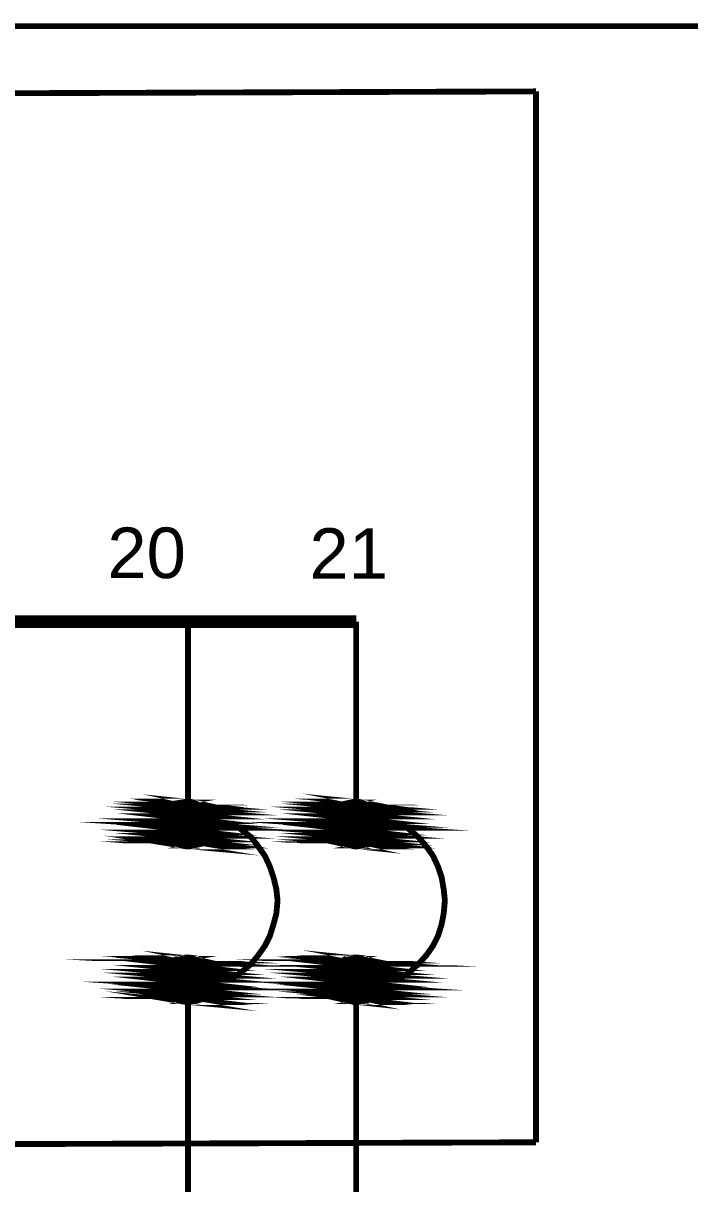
# Model space of a CAD drawing. Header units: millimetres. Extents: x 6 to 291, y 33 to 187.
# Drawn here: x 204.1 to 233.2, y 78.4 to 128.9 of the extents above; entities that cross this region are included whole.
import ezdxf

# ---------------------------------------------------------------- set-up
doc = ezdxf.new("R2010")
doc.units = ezdxf.units.MM
for name, color, linetype in [('H', 251, 'Continuous'), ('P', 255, 'Continuous'), ('T', 255, 'Continuous')]:
    doc.layers.add(name, color=color, linetype=linetype)
doc.styles.get("Standard").update_dxf_attribs({"font": 'arial.ttf'})

msp = doc.modelspace()

# ---------------------------------------------------------------- hatches: boundary and pattern name
at = {"layer": 'H', "linetype": 'Continuous'}
for points in [[(210.855, 94.88), (211.014, 94.968), (211.561, 94.968), (211.737, 94.88), (210.855, 94.88)], [(211.014, 94.968), (211.226, 95.003), (211.402, 95.003), (211.561, 94.968), (211.014, 94.968)], [(218.211, 94.88), (218.387, 94.968), (218.899, 94.968), (219.057, 94.88), (218.211, 94.88)], [(218.387, 94.968), (218.546, 95.003), (218.722, 95.003), (218.899, 94.968), (218.387, 94.968)], [(210.432, 94.368), (210.503, 94.544), (212.125, 94.544), (212.196, 94.368), (210.432, 94.368)], [(210.503, 94.544), (210.644, 94.668), (212.037, 94.668), (212.125, 94.544), (210.503, 94.544)], [(210.644, 94.668), (210.714, 94.791), (211.861, 94.791), (212.037, 94.668), (210.644, 94.668)], [(210.714, 94.791), (210.855, 94.88), (211.737, 94.88), (211.861, 94.791), (210.714, 94.791)], [(217.699, 94.368), (217.787, 94.544), (219.445, 94.544), (219.534, 94.368), (217.699, 94.368)], [(217.787, 94.544), (217.911, 94.668), (219.357, 94.668), (219.445, 94.544), (217.787, 94.544)], [(217.911, 94.668), (218.052, 94.791), (219.234, 94.791), (219.357, 94.668), (217.911, 94.668)], [(218.052, 94.791), (218.211, 94.88), (219.057, 94.88), (219.234, 94.791), (218.052, 94.791)], [(210.344, 93.998), (210.379, 94.156), (212.249, 94.156), (212.284, 93.998), (210.344, 93.998)], [(210.379, 93.874), (210.344, 93.998), (212.284, 93.998), (212.249, 93.874), (210.379, 93.874)], [(210.379, 94.156), (210.432, 94.368), (212.196, 94.368), (212.249, 94.156), (210.379, 94.156)], [(217.664, 94.156), (217.699, 94.368), (219.534, 94.368), (219.604, 94.156), (217.664, 94.156)], [(217.664, 93.998), (217.664, 94.156), (219.604, 94.156), (219.604, 93.998), (217.664, 93.998)], [(217.664, 93.874), (217.664, 93.998), (219.604, 93.998), (219.604, 93.874), (217.664, 93.874)], [(210.432, 93.663), (210.379, 93.874), (212.249, 93.874), (212.196, 93.663), (210.432, 93.663)], [(210.503, 93.521), (210.432, 93.663), (212.196, 93.663), (212.125, 93.521), (210.503, 93.521)], [(210.644, 93.363), (210.503, 93.521), (212.125, 93.521), (212.037, 93.363), (210.644, 93.363)], [(217.699, 93.663), (217.664, 93.874), (219.604, 93.874), (219.534, 93.663), (217.699, 93.663)], [(217.787, 93.521), (217.699, 93.663), (219.534, 93.663), (219.445, 93.521), (217.787, 93.521)], [(217.911, 93.363), (217.787, 93.521), (219.445, 93.521), (219.357, 93.363), (217.911, 93.363)], [(210.714, 93.239), (210.644, 93.363), (212.037, 93.363), (211.861, 93.239), (210.714, 93.239)], [(210.855, 93.151), (210.714, 93.239), (211.861, 93.239), (211.737, 93.151), (210.855, 93.151)], [(211.014, 93.098), (210.855, 93.151), (211.737, 93.151), (211.561, 93.098), (211.014, 93.098)], [(211.226, 93.063), (211.014, 93.098), (211.561, 93.098), (211.402, 93.063), (211.226, 93.063)], [(218.052, 93.239), (217.911, 93.363), (219.357, 93.363), (219.234, 93.239), (218.052, 93.239)], [(218.211, 93.151), (218.052, 93.239), (219.234, 93.239), (219.057, 93.151), (218.211, 93.151)], [(218.387, 93.098), (218.211, 93.151), (219.057, 93.151), (218.899, 93.098), (218.387, 93.098)], [(218.546, 93.063), (218.387, 93.098), (218.899, 93.098), (218.722, 93.063), (218.546, 93.063)], [(210.503, 87.771), (210.644, 87.948), (212.037, 87.948), (212.125, 87.771), (210.503, 87.771)], [(210.644, 87.948), (210.714, 88.018), (211.861, 88.018), (212.037, 87.948), (210.644, 87.948)], [(210.714, 88.018), (210.855, 88.106), (211.737, 88.106), (211.861, 88.018), (210.714, 88.018)], [(210.855, 88.106), (211.014, 88.159), (211.561, 88.159), (211.737, 88.106), (210.855, 88.106)], [(211.014, 88.159), (211.226, 88.194), (211.402, 88.194), (211.561, 88.159), (211.014, 88.159)], [(217.787, 87.771), (217.911, 87.948), (219.357, 87.948), (219.445, 87.771), (217.787, 87.771)], [(217.911, 87.948), (218.052, 88.018), (219.234, 88.018), (219.357, 87.948), (217.911, 87.948)], [(218.052, 88.018), (218.211, 88.106), (219.057, 88.106), (219.234, 88.018), (218.052, 88.018)], [(218.211, 88.106), (218.387, 88.159), (218.899, 88.159), (219.057, 88.106), (218.211, 88.106)], [(218.387, 88.159), (218.546, 88.194), (218.722, 88.194), (218.899, 88.159), (218.387, 88.159)], [(210.344, 87.26), (210.379, 87.436), (212.249, 87.436), (212.284, 87.26), (210.344, 87.26)], [(210.379, 87.436), (210.432, 87.595), (212.196, 87.595), (212.249, 87.436), (210.379, 87.436)], [(210.432, 87.595), (210.503, 87.771), (212.125, 87.771), (212.196, 87.595), (210.432, 87.595)], [(217.664, 87.436), (217.699, 87.595), (219.534, 87.595), (219.604, 87.436), (217.664, 87.436)], [(217.664, 87.26), (217.664, 87.436), (219.604, 87.436), (219.604, 87.26), (217.664, 87.26)], [(217.699, 87.595), (217.787, 87.771), (219.445, 87.771), (219.534, 87.595), (217.699, 87.595)], [(210.379, 87.048), (210.344, 87.26), (212.284, 87.26), (212.249, 87.048), (210.379, 87.048)], [(210.432, 86.924), (210.379, 87.048), (212.249, 87.048), (212.196, 86.924), (210.432, 86.924)], [(210.503, 86.748), (210.432, 86.924), (212.196, 86.924), (212.125, 86.748), (210.503, 86.748)], [(217.664, 87.048), (217.664, 87.26), (219.604, 87.26), (219.604, 87.048), (217.664, 87.048)], [(217.699, 86.924), (217.664, 87.048), (219.604, 87.048), (219.534, 86.924), (217.699, 86.924)], [(217.787, 86.748), (217.699, 86.924), (219.534, 86.924), (219.445, 86.748), (217.787, 86.748)], [(210.644, 86.625), (210.503, 86.748), (212.125, 86.748), (212.037, 86.625), (210.644, 86.625)], [(210.714, 86.501), (210.644, 86.625), (212.037, 86.625), (211.861, 86.501), (210.714, 86.501)], [(210.855, 86.378), (210.714, 86.501), (211.861, 86.501), (211.737, 86.378), (210.855, 86.378)], [(211.014, 86.325), (210.855, 86.378), (211.737, 86.378), (211.561, 86.325), (211.014, 86.325)], [(217.911, 86.625), (217.787, 86.748), (219.445, 86.748), (219.357, 86.625), (217.911, 86.625)], [(218.052, 86.501), (217.911, 86.625), (219.357, 86.625), (219.234, 86.501), (218.052, 86.501)], [(218.211, 86.378), (218.052, 86.501), (219.234, 86.501), (219.057, 86.378), (218.211, 86.378)], [(218.387, 86.325), (218.211, 86.378), (219.057, 86.378), (218.899, 86.325), (218.387, 86.325)], [(211.226, 86.289), (211.014, 86.325), (211.561, 86.325), (211.402, 86.289), (211.226, 86.289)], [(218.546, 86.289), (218.387, 86.325), (218.899, 86.325), (218.722, 86.289), (218.546, 86.289)]]:
    msp.add_hatch(color=256, dxfattribs=at).paths.add_polyline_path(points)

# ---------------------------------------------------------------- linework, layer by layer
at = {"layer": 'P'}
for points, const_width in [([(118.992, 128.746), (278.659, 128.746)], 0.254), ([(226.466, 80.186), (21.749, 79.481), (21.749, 125.201), (226.466, 125.906)], 0.254), ([(226.466, 125.906), (226.466, 80.186)], 0.254), ([(26.617, 102.835), (218.634, 102.835)], 0.55), ([(211.314, 102.835), (211.314, 95.056)], 0.254), ([(218.634, 102.835), (218.634, 95.056)], 0.254), ([(211.737, 94.88), (210.855, 94.88), (211.861, 94.791), (211.737, 94.88)], 0.254), ([(211.402, 95.003), (211.226, 95.003), (211.561, 94.968), (211.402, 95.003)], 0.254), ([(211.561, 94.968), (211.014, 94.968), (211.737, 94.88), (211.561, 94.968)], 0.254), ([(210.855, 94.88), (211.861, 94.791), (210.714, 94.791), (210.855, 94.88)], 0.254), ([(211.226, 95.003), (211.561, 94.968), (211.014, 94.968), (211.226, 95.003)], 0.254), ([(211.014, 94.968), (211.737, 94.88), (210.855, 94.88), (211.014, 94.968)], 0.254), ([(212.249, 94.033), (212.161, 94.421), (211.949, 94.721), (211.649, 94.933), (211.279, 95.003), (210.926, 94.933), (210.591, 94.721), (210.432, 94.421), (210.344, 94.033), (210.432, 93.663), (210.591, 93.363), (210.926, 93.151), (211.279, 93.063), (211.649, 93.151), (211.949, 93.363), (212.161, 93.663), (212.249, 94.033)], 0.254), ([(219.057, 94.88), (218.211, 94.88), (219.234, 94.791), (219.057, 94.88)], 0.254), ([(218.722, 95.003), (218.546, 95.003), (218.899, 94.968), (218.722, 95.003)], 0.254), ([(218.211, 94.88), (219.234, 94.791), (218.052, 94.791), (218.211, 94.88)], 0.254), ([(218.546, 95.003), (218.899, 94.968), (218.387, 94.968), (218.546, 95.003)], 0.254), ([(218.899, 94.968), (218.387, 94.968), (219.057, 94.88), (218.899, 94.968)], 0.254), ([(218.387, 94.968), (219.057, 94.88), (218.211, 94.88), (218.387, 94.968)], 0.254), ([(219.569, 94.033), (219.481, 94.421), (219.269, 94.721), (218.969, 94.933), (218.599, 95.003), (218.211, 94.933), (217.911, 94.721), (217.699, 94.421), (217.629, 94.033), (217.699, 93.663), (217.911, 93.363), (218.211, 93.151), (218.599, 93.063), (218.969, 93.151), (219.269, 93.363), (219.481, 93.663), (219.569, 94.033)], 0.254), ([(212.037, 94.668), (210.644, 94.668), (212.125, 94.544), (212.037, 94.668)], 0.254), ([(211.861, 94.791), (210.714, 94.791), (212.037, 94.668), (211.861, 94.791)], 0.254), ([(212.125, 94.544), (210.503, 94.544), (212.196, 94.368), (212.125, 94.544)], 0.254), ([(212.196, 94.368), (210.432, 94.368), (212.249, 94.156), (212.196, 94.368)], 0.254), ([(210.644, 94.668), (212.125, 94.544), (210.503, 94.544), (210.644, 94.668)], 0.254), ([(210.714, 94.791), (212.037, 94.668), (210.644, 94.668), (210.714, 94.791)], 0.254), ([(210.503, 94.544), (212.196, 94.368), (210.432, 94.368), (210.503, 94.544)], 0.254), ([(210.432, 94.368), (212.249, 94.156), (210.379, 94.156), (210.432, 94.368)], 0.254), ([(219.357, 94.668), (217.911, 94.668), (219.445, 94.544), (219.357, 94.668)], 0.254), ([(219.445, 94.544), (217.787, 94.544), (219.534, 94.368), (219.445, 94.544)], 0.254), ([(219.234, 94.791), (218.052, 94.791), (219.357, 94.668), (219.234, 94.791)], 0.254), ([(219.534, 94.368), (217.699, 94.368), (219.604, 94.156), (219.534, 94.368)], 0.254), ([(217.911, 94.668), (219.445, 94.544), (217.787, 94.544), (217.911, 94.668)], 0.254), ([(218.052, 94.791), (219.357, 94.668), (217.911, 94.668), (218.052, 94.791)], 0.254), ([(217.787, 94.544), (219.534, 94.368), (217.699, 94.368), (217.787, 94.544)], 0.254), ([(217.699, 94.368), (219.604, 94.156), (217.664, 94.156), (217.699, 94.368)], 0.254), ([(212.284, 93.998), (210.344, 93.998), (212.249, 93.874), (212.284, 93.998)], 0.254), ([(212.249, 94.156), (210.379, 94.156), (212.284, 93.998), (212.249, 94.156)], 0.254), ([(212.249, 93.874), (210.379, 93.874), (212.196, 93.663), (212.249, 93.874)], 0.254), ([(210.344, 93.998), (212.249, 93.874), (210.379, 93.874), (210.344, 93.998)], 0.254), ([(210.379, 94.156), (212.284, 93.998), (210.344, 93.998), (210.379, 94.156)], 0.254), ([(210.379, 93.874), (212.196, 93.663), (210.432, 93.663), (210.379, 93.874)], 0.254), ([(213.219, 87.313), (213.642, 87.595), (214.066, 87.948), (214.365, 88.318), (214.665, 88.741), (214.877, 89.165), (215.036, 89.676), (215.159, 90.135), (215.212, 90.699), (215.159, 91.193), (215.036, 91.705), (214.877, 92.181), (214.665, 92.639), (214.365, 93.063), (214.066, 93.451), (213.642, 93.786), (213.219, 94.086)], 0.254), ([(219.604, 93.998), (217.664, 93.998), (219.604, 93.874), (219.604, 93.998)], 0.254), ([(219.604, 94.156), (217.664, 94.156), (219.604, 93.998), (219.604, 94.156)], 0.254), ([(219.604, 93.874), (217.664, 93.874), (219.534, 93.663), (219.604, 93.874)], 0.254), ([(217.664, 93.998), (219.604, 93.874), (217.664, 93.874), (217.664, 93.998)], 0.254), ([(217.664, 94.156), (219.604, 93.998), (217.664, 93.998), (217.664, 94.156)], 0.254), ([(217.664, 93.874), (219.534, 93.663), (217.699, 93.663), (217.664, 93.874)], 0.254), ([(220.539, 87.313), (220.962, 87.595), (221.35, 87.948), (221.686, 88.318), (221.985, 88.741), (222.197, 89.165), (222.356, 89.676), (222.444, 90.135), (222.497, 90.699), (222.444, 91.193), (222.356, 91.705), (222.197, 92.181), (221.985, 92.639), (221.686, 93.063), (221.35, 93.451), (220.962, 93.786), (220.539, 94.086)], 0.254), ([(212.196, 93.663), (210.432, 93.663), (212.125, 93.521), (212.196, 93.663)], 0.254), ([(212.125, 93.521), (210.503, 93.521), (212.037, 93.363), (212.125, 93.521)], 0.254), ([(212.037, 93.363), (210.644, 93.363), (211.861, 93.239), (212.037, 93.363)], 0.254), ([(210.432, 93.663), (212.125, 93.521), (210.503, 93.521), (210.432, 93.663)], 0.254), ([(210.644, 93.363), (211.861, 93.239), (210.714, 93.239), (210.644, 93.363)], 0.254), ([(210.503, 93.521), (212.037, 93.363), (210.644, 93.363), (210.503, 93.521)], 0.254), ([(219.534, 93.663), (217.699, 93.663), (219.445, 93.521), (219.534, 93.663)], 0.254), ([(219.357, 93.363), (217.911, 93.363), (219.234, 93.239), (219.357, 93.363)], 0.254), ([(219.445, 93.521), (217.787, 93.521), (219.357, 93.363), (219.445, 93.521)], 0.254), ([(217.699, 93.663), (219.445, 93.521), (217.787, 93.521), (217.699, 93.663)], 0.254), ([(217.911, 93.363), (219.234, 93.239), (218.052, 93.239), (217.911, 93.363)], 0.254), ([(217.787, 93.521), (219.357, 93.363), (217.911, 93.363), (217.787, 93.521)], 0.254), ([(211.737, 93.151), (210.855, 93.151), (211.561, 93.098), (211.737, 93.151)], 0.254), ([(211.861, 93.239), (210.714, 93.239), (211.737, 93.151), (211.861, 93.239)], 0.254), ([(210.855, 93.151), (211.561, 93.098), (211.014, 93.098), (210.855, 93.151)], 0.254), ([(211.561, 93.098), (211.014, 93.098), (211.402, 93.063), (211.561, 93.098)], 0.254), ([(211.014, 93.098), (211.402, 93.063), (211.226, 93.063), (211.014, 93.098)], 0.254), ([(210.714, 93.239), (211.737, 93.151), (210.855, 93.151), (210.714, 93.239)], 0.254), ([(219.057, 93.151), (218.211, 93.151), (218.899, 93.098), (219.057, 93.151)], 0.254), ([(219.234, 93.239), (218.052, 93.239), (219.057, 93.151), (219.234, 93.239)], 0.254), ([(218.211, 93.151), (218.899, 93.098), (218.387, 93.098), (218.211, 93.151)], 0.254), ([(218.899, 93.098), (218.387, 93.098), (218.722, 93.063), (218.899, 93.098)], 0.254), ([(218.052, 93.239), (219.057, 93.151), (218.211, 93.151), (218.052, 93.239)], 0.254), ([(218.387, 93.098), (218.722, 93.063), (218.546, 93.063), (218.387, 93.098)], 0.254), ([(211.402, 88.194), (211.226, 88.194), (211.561, 88.159), (211.402, 88.194)], 0.254), ([(218.722, 88.194), (218.546, 88.194), (218.899, 88.159), (218.722, 88.194)], 0.254), ([(211.861, 88.018), (210.714, 88.018), (212.037, 87.948), (211.861, 88.018)], 0.254), ([(210.714, 88.018), (212.037, 87.948), (210.644, 87.948), (210.714, 88.018)], 0.254), ([(211.561, 88.159), (211.014, 88.159), (211.737, 88.106), (211.561, 88.159)], 0.254), ([(211.737, 88.106), (210.855, 88.106), (211.861, 88.018), (211.737, 88.106)], 0.254), ([(212.125, 87.771), (210.503, 87.771), (212.196, 87.595), (212.125, 87.771)], 0.254), ([(211.014, 88.159), (211.737, 88.106), (210.855, 88.106), (211.014, 88.159)], 0.254), ([(212.037, 87.948), (210.644, 87.948), (212.125, 87.771), (212.037, 87.948)], 0.254), ([(210.855, 88.106), (211.861, 88.018), (210.714, 88.018), (210.855, 88.106)], 0.254), ([(211.226, 88.194), (211.561, 88.159), (211.014, 88.159), (211.226, 88.194)], 0.254), ([(210.503, 87.771), (212.196, 87.595), (210.432, 87.595), (210.503, 87.771)], 0.254), ([(210.644, 87.948), (212.125, 87.771), (210.503, 87.771), (210.644, 87.948)], 0.254), ([(212.249, 87.313), (212.161, 87.648), (211.949, 87.983), (211.649, 88.194), (211.279, 88.23), (210.926, 88.194), (210.591, 87.983), (210.432, 87.648), (210.344, 87.313), (210.432, 86.924), (210.591, 86.625), (210.926, 86.413), (211.279, 86.325), (211.649, 86.413), (211.949, 86.625), (212.161, 86.924), (212.249, 87.313)], 0.254), ([(219.234, 88.018), (218.052, 88.018), (219.357, 87.948), (219.234, 88.018)], 0.254), ([(218.052, 88.018), (219.357, 87.948), (217.911, 87.948), (218.052, 88.018)], 0.254), ([(218.899, 88.159), (218.387, 88.159), (219.057, 88.106), (218.899, 88.159)], 0.254), ([(219.057, 88.106), (218.211, 88.106), (219.234, 88.018), (219.057, 88.106)], 0.254), ([(219.445, 87.771), (217.787, 87.771), (219.534, 87.595), (219.445, 87.771)], 0.254), ([(219.357, 87.948), (217.911, 87.948), (219.445, 87.771), (219.357, 87.948)], 0.254), ([(218.387, 88.159), (219.057, 88.106), (218.211, 88.106), (218.387, 88.159)], 0.254), ([(218.211, 88.106), (219.234, 88.018), (218.052, 88.018), (218.211, 88.106)], 0.254), ([(218.546, 88.194), (218.899, 88.159), (218.387, 88.159), (218.546, 88.194)], 0.254), ([(217.787, 87.771), (219.534, 87.595), (217.699, 87.595), (217.787, 87.771)], 0.254), ([(217.911, 87.948), (219.445, 87.771), (217.787, 87.771), (217.911, 87.948)], 0.254), ([(219.569, 87.313), (219.481, 87.648), (219.269, 87.983), (218.969, 88.194), (218.599, 88.23), (218.211, 88.194), (217.911, 87.983), (217.699, 87.648), (217.629, 87.313), (217.699, 86.924), (217.911, 86.625), (218.211, 86.413), (218.599, 86.325), (218.969, 86.413), (219.269, 86.625), (219.481, 86.924), (219.569, 87.313)], 0.254), ([(212.196, 87.595), (210.432, 87.595), (212.249, 87.436), (212.196, 87.595)], 0.254), ([(212.249, 87.436), (210.379, 87.436), (212.284, 87.26), (212.249, 87.436)], 0.254), ([(212.284, 87.26), (210.344, 87.26), (212.249, 87.048), (212.284, 87.26)], 0.254), ([(210.432, 87.595), (212.249, 87.436), (210.379, 87.436), (210.432, 87.595)], 0.254), ([(210.379, 87.436), (212.284, 87.26), (210.344, 87.26), (210.379, 87.436)], 0.254), ([(210.344, 87.26), (212.249, 87.048), (210.379, 87.048), (210.344, 87.26)], 0.254), ([(219.534, 87.595), (217.699, 87.595), (219.604, 87.436), (219.534, 87.595)], 0.254), ([(219.604, 87.436), (217.664, 87.436), (219.604, 87.26), (219.604, 87.436)], 0.254), ([(219.604, 87.26), (217.664, 87.26), (219.604, 87.048), (219.604, 87.26)], 0.254), ([(217.699, 87.595), (219.604, 87.436), (217.664, 87.436), (217.699, 87.595)], 0.254), ([(217.664, 87.436), (219.604, 87.26), (217.664, 87.26), (217.664, 87.436)], 0.254), ([(217.664, 87.26), (219.604, 87.048), (217.664, 87.048), (217.664, 87.26)], 0.254), ([(212.249, 87.048), (210.379, 87.048), (212.196, 86.924), (212.249, 87.048)], 0.254), ([(212.125, 86.748), (210.503, 86.748), (212.037, 86.625), (212.125, 86.748)], 0.254), ([(212.196, 86.924), (210.432, 86.924), (212.125, 86.748), (212.196, 86.924)], 0.254), ([(210.379, 87.048), (212.196, 86.924), (210.432, 86.924), (210.379, 87.048)], 0.254), ([(210.503, 86.748), (212.037, 86.625), (210.644, 86.625), (210.503, 86.748)], 0.254), ([(210.432, 86.924), (212.125, 86.748), (210.503, 86.748), (210.432, 86.924)], 0.254), ([(219.604, 87.048), (217.664, 87.048), (219.534, 86.924), (219.604, 87.048)], 0.254), ([(219.445, 86.748), (217.787, 86.748), (219.357, 86.625), (219.445, 86.748)], 0.254), ([(219.534, 86.924), (217.699, 86.924), (219.445, 86.748), (219.534, 86.924)], 0.254), ([(217.664, 87.048), (219.534, 86.924), (217.699, 86.924), (217.664, 87.048)], 0.254), ([(217.787, 86.748), (219.357, 86.625), (217.911, 86.625), (217.787, 86.748)], 0.254), ([(217.699, 86.924), (219.445, 86.748), (217.787, 86.748), (217.699, 86.924)], 0.254), ([(211.737, 86.378), (210.855, 86.378), (211.561, 86.325), (211.737, 86.378)], 0.254), ([(212.037, 86.625), (210.644, 86.625), (211.861, 86.501), (212.037, 86.625)], 0.254), ([(210.855, 86.378), (211.561, 86.325), (211.014, 86.325), (210.855, 86.378)], 0.254), ([(211.561, 86.325), (211.014, 86.325), (211.402, 86.289), (211.561, 86.325)], 0.254), ([(211.861, 86.501), (210.714, 86.501), (211.737, 86.378), (211.861, 86.501)], 0.254), ([(211.014, 86.325), (211.402, 86.289), (211.226, 86.289), (211.014, 86.325)], 0.254), ([(210.644, 86.625), (211.861, 86.501), (210.714, 86.501), (210.644, 86.625)], 0.254), ([(210.714, 86.501), (211.737, 86.378), (210.855, 86.378), (210.714, 86.501)], 0.254), ([(211.314, 86.289), (211.314, 61.278)], 0.254), ([(219.057, 86.378), (218.211, 86.378), (218.899, 86.325), (219.057, 86.378)], 0.254), ([(219.357, 86.625), (217.911, 86.625), (219.234, 86.501), (219.357, 86.625)], 0.254), ([(218.211, 86.378), (218.899, 86.325), (218.387, 86.325), (218.211, 86.378)], 0.254), ([(219.234, 86.501), (218.052, 86.501), (219.057, 86.378), (219.234, 86.501)], 0.254), ([(218.899, 86.325), (218.387, 86.325), (218.722, 86.289), (218.899, 86.325)], 0.254), ([(218.387, 86.325), (218.722, 86.289), (218.546, 86.289), (218.387, 86.325)], 0.254), ([(217.911, 86.625), (219.234, 86.501), (218.052, 86.501), (217.911, 86.625)], 0.254), ([(218.052, 86.501), (219.057, 86.378), (218.211, 86.378), (218.052, 86.501)], 0.254), ([(218.634, 86.289), (218.634, 65.881)], 0.254)]:
    msp.add_lwpolyline(points, dxfattribs=dict(at, const_width=const_width))
for points in [[(210.855, 94.88), (211.014, 94.968)], [(211.561, 94.968), (211.014, 94.968), (211.226, 95.003)], [(211.561, 94.968), (211.014, 94.968)], [(211.014, 94.968), (211.737, 94.88)], [(211.014, 94.968), (211.737, 94.88)], [(211.402, 95.003), (211.226, 95.003)], [(211.226, 95.003), (211.561, 94.968)], [(211.226, 95.003), (211.561, 94.968)], [(211.561, 94.968), (211.402, 95.003)], [(211.737, 94.88), (211.561, 94.968)], [(218.211, 94.88), (218.387, 94.968)], [(218.387, 94.968), (218.546, 95.003)], [(218.899, 94.968), (218.387, 94.968)], [(218.899, 94.968), (218.387, 94.968)], [(218.387, 94.968), (219.057, 94.88)], [(218.387, 94.968), (219.057, 94.88)], [(218.722, 95.003), (218.546, 95.003)], [(218.546, 95.003), (218.899, 94.968)], [(218.546, 95.003), (218.899, 94.968)], [(218.899, 94.968), (218.722, 95.003)], [(219.057, 94.88), (218.899, 94.968)], [(210.432, 94.368), (210.503, 94.544)], [(210.644, 94.668), (212.125, 94.544), (210.503, 94.544)], [(210.503, 94.544), (210.644, 94.668)], [(212.125, 94.544), (210.503, 94.544)], [(210.503, 94.544), (212.196, 94.368)], [(210.503, 94.544), (212.196, 94.368)], [(210.714, 94.791), (212.037, 94.668), (210.644, 94.668)], [(210.644, 94.668), (210.714, 94.791)], [(212.037, 94.668), (210.644, 94.668), (212.125, 94.544), (212.037, 94.668)], [(210.714, 94.791), (210.855, 94.88)], [(211.861, 94.791), (210.714, 94.791)], [(211.861, 94.791), (210.714, 94.791)], [(210.714, 94.791), (212.037, 94.668)], [(211.737, 94.88), (210.855, 94.88)], [(211.737, 94.88), (210.855, 94.88)], [(210.855, 94.88), (211.861, 94.791)], [(210.855, 94.88), (211.861, 94.791)], [(211.861, 94.791), (211.737, 94.88)], [(212.037, 94.668), (211.861, 94.791)], [(212.196, 94.368), (212.125, 94.544)], [(217.699, 94.368), (217.787, 94.544)], [(219.445, 94.544), (217.787, 94.544), (217.911, 94.668)], [(219.445, 94.544), (217.787, 94.544)], [(217.787, 94.544), (219.534, 94.368), (219.445, 94.544)], [(217.787, 94.544), (219.534, 94.368)], [(218.052, 94.791), (219.357, 94.668), (217.911, 94.668)], [(217.911, 94.668), (218.052, 94.791)], [(219.357, 94.668), (217.911, 94.668)], [(217.911, 94.668), (219.445, 94.544)], [(217.911, 94.668), (219.445, 94.544)], [(218.052, 94.791), (218.211, 94.88)], [(219.234, 94.791), (218.052, 94.791)], [(219.234, 94.791), (218.052, 94.791), (219.357, 94.668)], [(219.057, 94.88), (218.211, 94.88)], [(219.057, 94.88), (218.211, 94.88)], [(218.211, 94.88), (219.234, 94.791), (219.057, 94.88)], [(218.211, 94.88), (219.234, 94.791)], [(219.357, 94.668), (219.234, 94.791)], [(219.445, 94.544), (219.357, 94.668)], [(210.344, 93.998), (210.379, 94.156)], [(212.284, 93.998), (210.344, 93.998)], [(212.284, 93.998), (210.344, 93.998)], [(210.344, 93.998), (212.249, 93.874)], [(210.344, 93.998), (212.249, 93.874)], [(210.379, 93.874), (210.344, 93.998)], [(210.379, 94.156), (210.432, 94.368)], [(212.249, 94.156), (210.379, 94.156)], [(212.249, 94.156), (210.379, 94.156)], [(210.379, 94.156), (212.284, 93.998)], [(210.379, 94.156), (212.284, 93.998)], [(212.196, 94.368), (210.432, 94.368)], [(212.196, 94.368), (210.432, 94.368)], [(210.432, 94.368), (212.249, 94.156)], [(210.432, 94.368), (212.249, 94.156)], [(212.249, 94.156), (212.196, 94.368)], [(212.284, 93.998), (212.249, 94.156)], [(212.249, 93.874), (212.284, 93.998)], [(217.664, 94.156), (217.699, 94.368)], [(219.604, 94.156), (217.664, 94.156)], [(219.604, 94.156), (217.664, 94.156)], [(217.664, 94.156), (219.604, 93.998)], [(217.664, 94.156), (219.604, 93.998)], [(217.664, 93.998), (217.664, 94.156)], [(219.604, 93.998), (217.664, 93.998)], [(219.604, 93.998), (217.664, 93.998)], [(217.664, 93.998), (219.604, 93.874), (219.604, 93.998)], [(217.664, 93.998), (219.604, 93.874)], [(217.664, 93.874), (217.664, 93.998)], [(219.534, 94.368), (217.699, 94.368)], [(219.534, 94.368), (217.699, 94.368)], [(217.699, 94.368), (219.604, 94.156), (219.534, 94.368)], [(217.699, 94.368), (219.604, 94.156)], [(219.604, 93.998), (219.604, 94.156)], [(212.249, 93.874), (210.379, 93.874)], [(212.249, 93.874), (210.379, 93.874)], [(210.379, 93.874), (212.196, 93.663)], [(210.379, 93.874), (212.196, 93.663)], [(210.432, 93.663), (210.379, 93.874)], [(212.196, 93.663), (210.432, 93.663)], [(212.196, 93.663), (210.432, 93.663)], [(210.432, 93.663), (212.125, 93.521)], [(210.432, 93.663), (212.125, 93.521)], [(210.503, 93.521), (210.432, 93.663)], [(212.125, 93.521), (210.503, 93.521)], [(212.125, 93.521), (210.503, 93.521)], [(210.503, 93.521), (212.037, 93.363)], [(210.503, 93.521), (212.037, 93.363)], [(210.644, 93.363), (210.503, 93.521)], [(212.037, 93.363), (212.125, 93.521)], [(212.125, 93.521), (212.196, 93.663)], [(212.196, 93.663), (212.249, 93.874)], [(219.604, 93.874), (217.664, 93.874)], [(219.604, 93.874), (217.664, 93.874)], [(217.664, 93.874), (219.534, 93.663)], [(217.664, 93.874), (219.534, 93.663)], [(217.699, 93.663), (217.664, 93.874)], [(219.534, 93.663), (217.699, 93.663)], [(219.534, 93.663), (217.699, 93.663)], [(217.699, 93.663), (219.445, 93.521)], [(217.699, 93.663), (219.445, 93.521)], [(217.787, 93.521), (217.699, 93.663)], [(219.445, 93.521), (217.787, 93.521)], [(219.445, 93.521), (217.787, 93.521), (219.357, 93.363)], [(217.787, 93.521), (219.357, 93.363)], [(217.911, 93.363), (217.787, 93.521)], [(219.357, 93.363), (219.445, 93.521)], [(219.445, 93.521), (219.534, 93.663)], [(219.534, 93.663), (219.604, 93.874)], [(212.037, 93.363), (210.644, 93.363)], [(212.037, 93.363), (210.644, 93.363)], [(210.644, 93.363), (211.861, 93.239)], [(210.644, 93.363), (211.861, 93.239)], [(210.714, 93.239), (210.644, 93.363)], [(211.861, 93.239), (210.714, 93.239)], [(211.861, 93.239), (210.714, 93.239)], [(210.714, 93.239), (211.737, 93.151)], [(210.714, 93.239), (211.737, 93.151)], [(210.855, 93.151), (210.714, 93.239)], [(211.737, 93.151), (210.855, 93.151)], [(211.737, 93.151), (210.855, 93.151)], [(210.855, 93.151), (211.561, 93.098)], [(210.855, 93.151), (211.561, 93.098)], [(211.014, 93.098), (210.855, 93.151)], [(211.561, 93.098), (211.014, 93.098)], [(211.561, 93.098), (211.014, 93.098)], [(211.014, 93.098), (211.402, 93.063)], [(211.014, 93.098), (211.402, 93.063), (211.226, 93.063)], [(211.226, 93.063), (211.014, 93.098)], [(211.402, 93.063), (211.561, 93.098)], [(211.561, 93.098), (211.737, 93.151)], [(211.737, 93.151), (211.861, 93.239)], [(211.861, 93.239), (212.037, 93.363)], [(219.357, 93.363), (217.911, 93.363)], [(219.357, 93.363), (217.911, 93.363)], [(217.911, 93.363), (219.234, 93.239)], [(217.911, 93.363), (219.234, 93.239)], [(218.052, 93.239), (217.911, 93.363)], [(219.234, 93.239), (218.052, 93.239)], [(219.234, 93.239), (218.052, 93.239)], [(218.052, 93.239), (219.057, 93.151)], [(218.052, 93.239), (219.057, 93.151)], [(218.211, 93.151), (218.052, 93.239)], [(219.057, 93.151), (218.211, 93.151)], [(219.057, 93.151), (218.211, 93.151)], [(218.211, 93.151), (218.899, 93.098)], [(218.211, 93.151), (218.899, 93.098)], [(218.387, 93.098), (218.211, 93.151)], [(218.899, 93.098), (218.387, 93.098)], [(218.899, 93.098), (218.387, 93.098)], [(218.387, 93.098), (218.722, 93.063)], [(218.387, 93.098), (218.722, 93.063)], [(218.546, 93.063), (218.387, 93.098)], [(218.722, 93.063), (218.546, 93.063)], [(218.722, 93.063), (218.899, 93.098)], [(218.899, 93.098), (219.057, 93.151)], [(219.057, 93.151), (219.234, 93.239)], [(219.234, 93.239), (219.357, 93.363)], [(210.503, 87.771), (210.644, 87.948)], [(210.644, 87.948), (210.714, 88.018)], [(212.037, 87.948), (210.644, 87.948)], [(212.037, 87.948), (210.644, 87.948)], [(210.644, 87.948), (212.125, 87.771)], [(210.644, 87.948), (212.125, 87.771)], [(211.861, 88.018), (210.714, 88.018), (210.855, 88.106)], [(211.861, 88.018), (210.714, 88.018)], [(210.714, 88.018), (212.037, 87.948)], [(210.714, 88.018), (212.037, 87.948)], [(211.014, 88.159), (211.737, 88.106), (210.855, 88.106)], [(210.855, 88.106), (211.014, 88.159)], [(211.737, 88.106), (210.855, 88.106)], [(210.855, 88.106), (211.861, 88.018)], [(210.855, 88.106), (211.861, 88.018)], [(211.014, 88.159), (211.226, 88.194)], [(211.561, 88.159), (211.014, 88.159)], [(211.561, 88.159), (211.014, 88.159), (211.737, 88.106)], [(211.402, 88.194), (211.226, 88.194)], [(211.226, 88.194), (211.561, 88.159)], [(211.226, 88.194), (211.561, 88.159)], [(211.561, 88.159), (211.402, 88.194)], [(211.737, 88.106), (211.561, 88.159)], [(211.861, 88.018), (211.737, 88.106)], [(212.037, 87.948), (211.861, 88.018)], [(212.125, 87.771), (212.037, 87.948)], [(217.787, 87.771), (217.911, 87.948)], [(219.357, 87.948), (217.911, 87.948), (218.052, 88.018)], [(219.357, 87.948), (217.911, 87.948)], [(217.911, 87.948), (219.445, 87.771)], [(217.911, 87.948), (219.445, 87.771)], [(218.052, 88.018), (218.211, 88.106)], [(219.234, 88.018), (218.052, 88.018)], [(219.234, 88.018), (218.052, 88.018)], [(218.052, 88.018), (219.357, 87.948)], [(218.052, 88.018), (219.357, 87.948)], [(218.211, 88.106), (218.387, 88.159)], [(219.057, 88.106), (218.211, 88.106)], [(219.057, 88.106), (218.211, 88.106)], [(218.211, 88.106), (219.234, 88.018)], [(218.211, 88.106), (219.234, 88.018)], [(218.387, 88.159), (218.546, 88.194)], [(218.899, 88.159), (218.387, 88.159)], [(218.899, 88.159), (218.387, 88.159)], [(218.387, 88.159), (219.057, 88.106), (218.899, 88.159)], [(218.387, 88.159), (219.057, 88.106)], [(218.722, 88.194), (218.546, 88.194)], [(218.546, 88.194), (218.899, 88.159)], [(218.546, 88.194), (218.899, 88.159)], [(218.899, 88.159), (218.722, 88.194)], [(219.234, 88.018), (219.057, 88.106)], [(219.357, 87.948), (219.234, 88.018)], [(219.445, 87.771), (219.357, 87.948)], [(210.344, 87.26), (210.379, 87.436)], [(210.379, 87.436), (210.432, 87.595)], [(212.249, 87.436), (210.379, 87.436)], [(212.249, 87.436), (210.379, 87.436)], [(210.379, 87.436), (212.284, 87.26)], [(210.379, 87.436), (212.284, 87.26)], [(210.432, 87.595), (210.503, 87.771)], [(212.196, 87.595), (210.432, 87.595)], [(212.196, 87.595), (210.432, 87.595)], [(210.432, 87.595), (212.249, 87.436)], [(210.432, 87.595), (212.249, 87.436)], [(212.125, 87.771), (210.503, 87.771)], [(212.125, 87.771), (210.503, 87.771)], [(210.503, 87.771), (212.196, 87.595)], [(210.503, 87.771), (212.196, 87.595)], [(212.196, 87.595), (212.125, 87.771)], [(212.249, 87.436), (212.196, 87.595)], [(212.284, 87.26), (212.249, 87.436)], [(219.604, 87.436), (217.664, 87.436), (217.699, 87.595)], [(219.604, 87.436), (217.664, 87.436)], [(217.664, 87.436), (219.604, 87.26)], [(217.664, 87.436), (219.604, 87.26)], [(217.664, 87.26), (217.664, 87.436)], [(217.699, 87.595), (217.787, 87.771)], [(219.534, 87.595), (217.699, 87.595)], [(219.534, 87.595), (217.699, 87.595)], [(217.699, 87.595), (219.604, 87.436)], [(217.699, 87.595), (219.604, 87.436)], [(219.445, 87.771), (217.787, 87.771)], [(219.445, 87.771), (217.787, 87.771)], [(217.787, 87.771), (219.534, 87.595)], [(217.787, 87.771), (219.534, 87.595)], [(219.534, 87.595), (219.445, 87.771)], [(219.604, 87.436), (219.534, 87.595)], [(219.604, 87.26), (219.604, 87.436)], [(212.284, 87.26), (210.344, 87.26)], [(212.284, 87.26), (210.344, 87.26)], [(210.344, 87.26), (212.249, 87.048)], [(210.344, 87.26), (212.249, 87.048)], [(210.379, 87.048), (210.344, 87.26)], [(212.249, 87.048), (210.379, 87.048)], [(212.249, 87.048), (210.379, 87.048)], [(210.379, 87.048), (212.196, 86.924)], [(210.379, 87.048), (212.196, 86.924)], [(212.196, 86.924), (210.432, 86.924), (210.379, 87.048)], [(212.196, 86.924), (210.432, 86.924), (212.125, 86.748)], [(210.432, 86.924), (212.125, 86.748)], [(210.503, 86.748), (210.432, 86.924)], [(212.125, 86.748), (212.196, 86.924)], [(212.196, 86.924), (212.249, 87.048)], [(212.249, 87.048), (212.284, 87.26)], [(219.604, 87.26), (217.664, 87.26)], [(219.604, 87.26), (217.664, 87.26)], [(217.664, 87.26), (219.604, 87.048)], [(217.664, 87.26), (219.604, 87.048)], [(217.664, 87.048), (217.664, 87.26)], [(219.604, 87.048), (217.664, 87.048)], [(219.604, 87.048), (217.664, 87.048), (219.534, 86.924)], [(217.664, 87.048), (219.534, 86.924)], [(217.699, 86.924), (217.664, 87.048)], [(219.534, 86.924), (217.699, 86.924)], [(219.534, 86.924), (217.699, 86.924)], [(217.699, 86.924), (219.445, 86.748)], [(217.699, 86.924), (219.445, 86.748)], [(219.445, 86.748), (217.787, 86.748), (217.699, 86.924)], [(219.445, 86.748), (219.534, 86.924)], [(219.534, 86.924), (219.604, 87.048)], [(219.604, 87.048), (219.604, 87.26)], [(212.125, 86.748), (210.503, 86.748)], [(212.125, 86.748), (210.503, 86.748)], [(210.503, 86.748), (212.037, 86.625)], [(210.503, 86.748), (212.037, 86.625)], [(212.037, 86.625), (210.644, 86.625), (210.503, 86.748)], [(212.037, 86.625), (210.644, 86.625)], [(210.644, 86.625), (211.861, 86.501), (212.037, 86.625)], [(210.644, 86.625), (211.861, 86.501)], [(210.714, 86.501), (210.644, 86.625)], [(211.861, 86.501), (210.714, 86.501)], [(211.861, 86.501), (210.714, 86.501)], [(210.714, 86.501), (211.737, 86.378)], [(210.714, 86.501), (211.737, 86.378)], [(210.855, 86.378), (210.714, 86.501)], [(211.737, 86.378), (210.855, 86.378)], [(211.737, 86.378), (210.855, 86.378)], [(210.855, 86.378), (211.561, 86.325)], [(210.855, 86.378), (211.561, 86.325)], [(211.561, 86.325), (211.014, 86.325), (210.855, 86.378)], [(211.561, 86.325), (211.737, 86.378)], [(211.737, 86.378), (211.861, 86.501)], [(212.037, 86.625), (212.125, 86.748)], [(219.445, 86.748), (217.787, 86.748)], [(217.787, 86.748), (219.357, 86.625)], [(217.787, 86.748), (219.357, 86.625)], [(219.357, 86.625), (217.911, 86.625), (217.787, 86.748)], [(219.357, 86.625), (217.911, 86.625), (219.234, 86.501)], [(217.911, 86.625), (219.234, 86.501), (218.052, 86.501)], [(218.052, 86.501), (217.911, 86.625)], [(219.234, 86.501), (218.052, 86.501)], [(218.052, 86.501), (219.057, 86.378)], [(218.052, 86.501), (219.057, 86.378)], [(218.211, 86.378), (218.052, 86.501)], [(219.057, 86.378), (218.211, 86.378)], [(219.057, 86.378), (218.211, 86.378)], [(218.211, 86.378), (218.899, 86.325), (219.057, 86.378)], [(218.211, 86.378), (218.899, 86.325)], [(218.387, 86.325), (218.211, 86.378)], [(219.057, 86.378), (219.234, 86.501)], [(219.234, 86.501), (219.357, 86.625)], [(219.357, 86.625), (219.445, 86.748)], [(211.561, 86.325), (211.014, 86.325)], [(211.014, 86.325), (211.402, 86.289)], [(211.014, 86.325), (211.402, 86.289)], [(211.226, 86.289), (211.014, 86.325)], [(211.402, 86.289), (211.226, 86.289)], [(211.402, 86.289), (211.561, 86.325)], [(218.899, 86.325), (218.387, 86.325)], [(218.899, 86.325), (218.387, 86.325)], [(218.387, 86.325), (218.722, 86.289)], [(218.387, 86.325), (218.722, 86.289)], [(218.546, 86.289), (218.387, 86.325)], [(218.722, 86.289), (218.546, 86.289)], [(218.722, 86.289), (218.899, 86.325)]]:
    msp.add_lwpolyline(points, dxfattribs=at)

# ---------------------------------------------------------------- texts
at = {"layer": 'T', "char_height": 2.2, "attachment_point": 7}
for s, insert in [('{\\fArial|b0|i0|c0|p18;20}', (207.8, 104.7)), ('{\\fArial|b0|i0|c0|p18;21}', (216.6, 104.7))]:
    msp.add_mtext(s, dxfattribs=dict(at, insert=insert))

doc.saveas('drawing.dxf')
